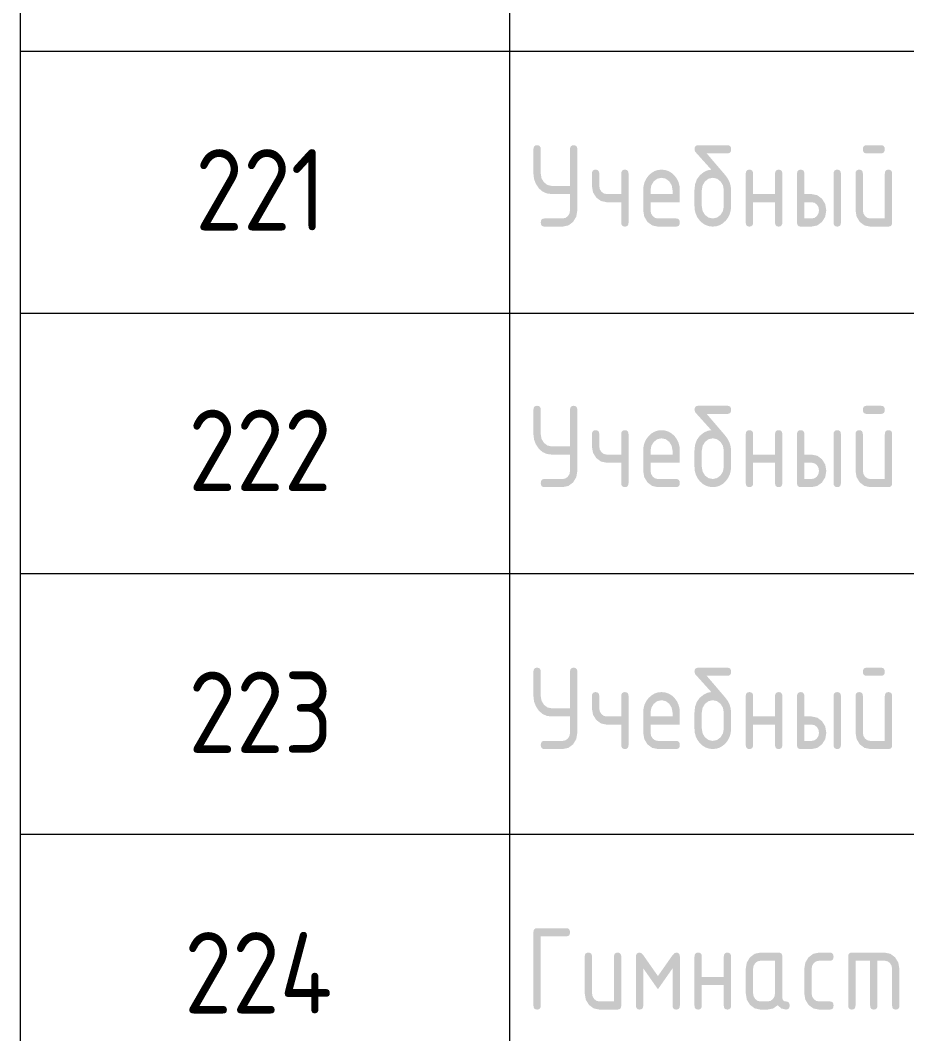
# Model space of a CAD drawing. Header units: millimetres. Extents: x -99936 to 523262, y -63190 to 327013.
# Drawn here: x 165623 to 168345, y -867 to 2246 of the extents above; entities that cross this region are included whole.
import ezdxf

# ---------------------------------------------------------------- set-up
doc = ezdxf.new("R2010")
doc.units = ezdxf.units.MM
doc.layers.add('0_АР', color=8, linetype='Continuous', lineweight=20)
doc.styles.add('PIK', font='isocpeur.ttf', dxfattribs={"width": 0.9, "height": 250})

msp = doc.modelspace()

# ---------------------------------------------------------------- hatches: boundary and pattern name
at = {"layer": '0_АР'}
h = msp.add_hatch(color=7, dxfattribs=at)
h.dxf.hatch_style = 2
h.paths.add_polyline_path([(167311.055, 1712.136), (167254.886, 1712.136), (167239.827, 1714.07), (167226.726, 1719.88), (167215.579, 1729.576), (167206.38, 1743.169), (167200.578, 1758.052), (167198.663, 1774.588), (167198.663, 1849.554), (167199.366, 1855.02), (167201.481, 1858.931), (167205.011, 1861.282), (167209.962, 1862.066), (167214.882, 1861.282), (167218.396, 1858.931), (167220.504, 1855.02), (167221.207, 1849.554), (167221.207, 1774.588), (167223.66, 1760.202), (167231.074, 1748.13), (167241.947, 1739.896), (167254.886, 1737.161), (167311.055, 1737.161), (167311.055, 1849.554), (167311.758, 1855.02), (167313.866, 1858.931), (167317.38, 1861.282), (167322.3, 1862.066), (167327.22, 1861.282), (167330.734, 1858.931), (167332.842, 1855.02), (167333.545, 1849.554), (167333.545, 1662.196), (167330.286, 1642.765), (167320.536, 1626.642), (167306.025, 1615.804), (167288.621, 1612.2), (167232.397, 1612.2), (167227.486, 1612.977), (167223.991, 1615.315), (167221.901, 1619.223), (167221.207, 1624.713), (167221.901, 1630.148), (167223.991, 1634.042), (167227.486, 1636.387), (167232.397, 1637.17), (167288.621, 1637.17), (167297.22, 1638.989), (167304.496, 1644.446), (167309.409, 1652.536), (167311.055, 1662.196)])
h = msp.add_hatch(color=7, dxfattribs=at)
h.paths.add_polyline_path([(167805.722, 1724.648), (167805.722, 1674.653), (167804.69, 1662.157), (167801.601, 1650.627), (167796.466, 1640.058), (167789.295, 1630.446), (167780.644, 1622.456), (167771.14, 1616.755), (167760.778, 1613.338), (167749.553, 1612.2), (167738.319, 1613.338), (167727.938, 1616.755), (167718.415, 1622.456), (167709.755, 1630.446), (167702.561, 1640.058), (167697.428, 1650.627), (167694.353, 1662.157), (167693.329, 1674.653), (167693.329, 1724.648), (167695.149, 1742.209), (167700.612, 1757.273), (167709.723, 1769.847), (167722.488, 1779.935), (167734.146, 1785.296), (167744.978, 1787.101), (167695.589, 1842.002), (167693.329, 1849.388), (167694.032, 1854.927), (167696.147, 1858.89), (167699.677, 1861.271), (167704.629, 1862.066), (167794.697, 1862.066), (167799.585, 1861.282), (167803.083, 1858.931), (167805.185, 1855.02), (167805.887, 1849.554), (167805.185, 1844.096), (167803.083, 1840.204), (167799.585, 1837.872), (167794.697, 1837.096), (167730.811, 1837.096), (167787.366, 1771.005), (167795.397, 1760.018), (167801.133, 1748.633), (167804.574, 1736.845)])
h.paths.add_polyline_path([(167783.287, 1674.653), (167783.287, 1724.648), (167780.807, 1738.994), (167773.365, 1751.107), (167762.451, 1759.368), (167749.553, 1762.131), (167736.613, 1759.368), (167725.74, 1751.107), (167718.326, 1738.994), (167715.873, 1724.648), (167715.873, 1674.653), (167718.313, 1660.142), (167725.63, 1648.029), (167736.496, 1639.871), (167749.553, 1637.17), (167762.451, 1639.906), (167773.365, 1648.14), (167780.807, 1660.259)])
h = msp.add_hatch(color=7, dxfattribs=at)
h.paths.add_polyline_path([(168300.388, 1774.588), (168300.388, 1624.713), (168299.685, 1619.223), (168297.577, 1615.315), (168294.063, 1612.977), (168289.143, 1612.2), (168232.974, 1612.2), (168215.569, 1615.804), (168201.059, 1626.642), (168191.261, 1642.765), (168187.995, 1662.196), (168187.995, 1774.588), (168188.699, 1780.055), (168190.813, 1783.966), (168194.343, 1786.316), (168199.295, 1787.101), (168204.214, 1786.316), (168207.728, 1783.966), (168209.837, 1780.055), (168210.54, 1774.588), (168210.54, 1662.196), (168212.193, 1652.653), (168217.154, 1644.557), (168224.403, 1639.003), (168232.974, 1637.17), (168277.953, 1637.17), (168277.953, 1774.588), (168278.647, 1780.055), (168280.737, 1783.966), (168284.232, 1786.316), (168289.143, 1787.101), (168294.063, 1786.316), (168297.577, 1783.966), (168299.685, 1780.055)])
h.paths.add_polyline_path([(168266.488, 1837.096), (168221.729, 1837.096), (168216.818, 1837.872), (168213.323, 1840.204), (168211.234, 1844.096), (168210.54, 1849.554), (168211.234, 1855.02), (168213.323, 1858.931), (168216.818, 1861.282), (168221.729, 1862.066), (168266.488, 1862.066), (168271.408, 1861.282), (168274.922, 1858.931), (168277.03, 1855.02), (168277.733, 1849.554), (168277.03, 1844.096), (168274.922, 1840.204), (168271.408, 1837.872)])
h = msp.add_hatch(color=7, dxfattribs=at)
h.dxf.hatch_style = 2
h.paths.add_polyline_path([(167490.82, 1774.588), (167490.82, 1624.713), (167490.117, 1619.223), (167488.008, 1615.315), (167484.494, 1612.977), (167479.575, 1612.2), (167474.664, 1612.977), (167471.169, 1615.315), (167469.079, 1619.223), (167468.385, 1624.713), (167468.385, 1687.166), (167423.406, 1687.166), (167406.208, 1690.762), (167391.656, 1701.552), (167381.734, 1717.393), (167378.427, 1736.169), (167378.427, 1774.588), (167379.131, 1780.055), (167381.245, 1783.966), (167384.775, 1786.316), (167389.727, 1787.101), (167394.646, 1786.316), (167398.16, 1783.966), (167400.269, 1780.055), (167400.972, 1774.588), (167400.972, 1737.161), (167402.625, 1727.618), (167407.586, 1719.522), (167414.835, 1713.968), (167423.406, 1712.136), (167468.385, 1712.136), (167468.385, 1774.588), (167469.079, 1780.055), (167471.169, 1783.966), (167474.664, 1786.316), (167479.575, 1787.101), (167484.494, 1786.316), (167488.008, 1783.966), (167490.117, 1780.055)])
h = msp.add_hatch(color=7, dxfattribs=at)
h.paths.add_polyline_path([(167592.102, 1762.131), (167579.162, 1759.368), (167568.289, 1751.107), (167560.875, 1738.994), (167558.422, 1724.648), (167558.422, 1712.136), (167625.836, 1712.136), (167625.836, 1724.648), (167623.356, 1738.994), (167615.914, 1751.107), (167605, 1759.368)])
h.paths.add_polyline_path([(167558.422, 1687.166), (167558.422, 1662.196), (167560.076, 1652.653), (167565.037, 1644.557), (167572.286, 1639.003), (167580.857, 1637.17), (167637.026, 1637.17), (167641.945, 1636.387), (167645.459, 1634.042), (167647.568, 1630.148), (167648.271, 1624.713), (167647.568, 1619.223), (167645.459, 1615.315), (167641.945, 1612.977), (167637.026, 1612.2), (167580.857, 1612.2), (167563.452, 1615.804), (167548.942, 1626.642), (167539.144, 1642.765), (167535.878, 1662.196), (167535.878, 1724.648), (167536.902, 1737.113), (167539.977, 1748.626), (167545.11, 1759.189), (167552.304, 1768.801), (167560.964, 1776.799), (167570.487, 1782.519), (167580.868, 1785.955), (167592.102, 1787.101), (167603.461, 1785.966), (167613.895, 1782.567), (167623.41, 1776.916), (167632.01, 1769.021), (167639.108, 1759.46), (167644.192, 1748.881), (167647.249, 1737.279), (167648.271, 1724.648), (167648.271, 1687.166)])
h = msp.add_hatch(color=7, dxfattribs=at)
h.dxf.hatch_style = 2
h.paths.add_polyline_path([(167873.324, 1687.166), (167873.324, 1624.713), (167872.622, 1619.223), (167870.513, 1615.315), (167866.999, 1612.977), (167862.08, 1612.2), (167857.128, 1612.977), (167853.598, 1615.315), (167851.483, 1619.223), (167850.78, 1624.713), (167850.78, 1774.588), (167851.483, 1780.055), (167853.598, 1783.966), (167857.128, 1786.316), (167862.08, 1787.101), (167866.999, 1786.316), (167870.513, 1783.966), (167872.622, 1780.055), (167873.324, 1774.588), (167873.324, 1712.136), (167940.738, 1712.136), (167940.738, 1774.588), (167941.432, 1780.055), (167943.522, 1783.966), (167947.017, 1786.316), (167951.928, 1787.101), (167956.847, 1786.316), (167960.361, 1783.966), (167962.47, 1780.055), (167963.172, 1774.588), (167963.172, 1624.713), (167962.47, 1619.223), (167960.361, 1615.315), (167956.847, 1612.977), (167951.928, 1612.2), (167947.017, 1612.977), (167943.522, 1615.315), (167941.432, 1619.223), (167940.738, 1624.713), (167940.738, 1687.166)])
h = msp.add_hatch(color=7, dxfattribs=at)
h.paths.add_polyline_path([(168098.189, 1662.196), (168094.923, 1642.765), (168085.125, 1626.642), (168070.614, 1615.804), (168053.21, 1612.2), (168019.53, 1612.2), (168014.579, 1612.977), (168011.049, 1615.315), (168008.934, 1619.223), (168008.231, 1624.713), (168008.231, 1774.588), (168008.934, 1780.055), (168011.049, 1783.966), (168014.579, 1786.316), (168019.53, 1787.101), (168024.45, 1786.316), (168027.964, 1783.966), (168030.072, 1780.055), (168030.775, 1774.588), (168030.775, 1712.136), (168053.21, 1712.136), (168070.614, 1708.505), (168085.125, 1697.639), (168094.923, 1681.55)])
h.paths.add_polyline_path([(168075.699, 1662.196), (168074.059, 1671.918), (168069.195, 1679.945), (168061.967, 1685.354), (168053.21, 1687.166), (168030.775, 1687.166), (168030.775, 1637.17), (168053.21, 1637.17), (168061.857, 1638.989), (168069.14, 1644.446), (168074.053, 1652.536)])
h.paths.add_polyline_path([(168120.623, 1774.588), (168121.326, 1780.055), (168123.435, 1783.966), (168126.949, 1786.316), (168131.868, 1787.101), (168136.788, 1786.316), (168140.302, 1783.966), (168142.41, 1780.055), (168143.113, 1774.588), (168143.113, 1624.713), (168142.41, 1619.223), (168140.302, 1615.315), (168136.788, 1612.977), (168131.868, 1612.2), (168126.949, 1612.977), (168123.435, 1615.315), (168121.326, 1619.223), (168120.623, 1624.713)])
h = msp.add_hatch(color=7, dxfattribs=at)
h.dxf.hatch_style = 2
h.paths.add_polyline_path([(167311.055, 912.034), (167254.886, 912.034), (167239.827, 913.968), (167226.726, 919.779), (167215.579, 929.475), (167206.38, 943.067), (167200.578, 957.95), (167198.663, 974.487), (167198.663, 1049.452), (167199.366, 1054.918), (167201.481, 1058.829), (167205.011, 1061.18), (167209.962, 1061.965), (167214.882, 1061.18), (167218.396, 1058.829), (167220.504, 1054.918), (167221.207, 1049.452), (167221.207, 974.487), (167223.66, 960.1), (167231.074, 948.028), (167241.947, 939.795), (167254.886, 937.059), (167311.055, 937.059), (167311.055, 1049.452), (167311.758, 1054.918), (167313.866, 1058.829), (167317.38, 1061.18), (167322.3, 1061.965), (167327.22, 1061.18), (167330.734, 1058.829), (167332.842, 1054.918), (167333.545, 1049.452), (167333.545, 862.094), (167330.286, 842.664), (167320.536, 826.54), (167306.025, 815.702), (167288.621, 812.099), (167232.397, 812.099), (167227.486, 812.876), (167223.991, 815.213), (167221.901, 819.121), (167221.207, 824.611), (167221.901, 830.046), (167223.991, 833.941), (167227.486, 836.285), (167232.397, 837.069), (167288.621, 837.069), (167297.22, 838.888), (167304.496, 844.345), (167309.409, 852.434), (167311.055, 862.094)])
h = msp.add_hatch(color=7, dxfattribs=at)
h.paths.add_polyline_path([(167805.722, 924.547), (167805.722, 874.551), (167804.69, 862.055), (167801.601, 850.525), (167796.466, 839.957), (167789.295, 830.344), (167780.644, 822.354), (167771.14, 816.653), (167760.778, 813.236), (167749.553, 812.099), (167738.319, 813.236), (167727.938, 816.653), (167718.415, 822.354), (167709.755, 830.344), (167702.561, 839.957), (167697.428, 850.525), (167694.353, 862.055), (167693.329, 874.551), (167693.329, 924.547), (167695.149, 942.107), (167700.612, 957.172), (167709.723, 969.745), (167722.488, 979.833), (167734.146, 985.194), (167744.978, 986.999), (167695.589, 1041.9), (167693.329, 1049.287), (167694.032, 1054.825), (167696.147, 1058.788), (167699.677, 1061.17), (167704.629, 1061.965), (167794.697, 1061.965), (167799.585, 1061.18), (167803.083, 1058.829), (167805.185, 1054.918), (167805.887, 1049.452), (167805.185, 1043.994), (167803.083, 1040.102), (167799.585, 1037.77), (167794.697, 1036.994), (167730.811, 1036.994), (167787.366, 970.904), (167795.397, 959.916), (167801.133, 948.531), (167804.574, 936.743)])
h.paths.add_polyline_path([(167783.287, 874.551), (167783.287, 924.547), (167780.807, 938.892), (167773.365, 951.005), (167762.451, 959.266), (167749.553, 962.029), (167736.613, 959.266), (167725.74, 951.005), (167718.326, 938.892), (167715.873, 924.547), (167715.873, 874.551), (167718.313, 860.041), (167725.63, 847.928), (167736.496, 839.77), (167749.553, 837.069), (167762.451, 839.804), (167773.365, 848.038), (167780.807, 860.158)])
h = msp.add_hatch(color=7, dxfattribs=at)
h.paths.add_polyline_path([(168300.388, 974.487), (168300.388, 824.611), (168299.685, 819.121), (168297.577, 815.213), (168294.063, 812.876), (168289.143, 812.099), (168232.974, 812.099), (168215.569, 815.702), (168201.059, 826.54), (168191.261, 842.664), (168187.995, 862.094), (168187.995, 974.487), (168188.699, 979.953), (168190.813, 983.864), (168194.343, 986.215), (168199.295, 986.999), (168204.214, 986.215), (168207.728, 983.864), (168209.837, 979.953), (168210.54, 974.487), (168210.54, 862.094), (168212.193, 852.551), (168217.154, 844.455), (168224.403, 838.901), (168232.974, 837.069), (168277.953, 837.069), (168277.953, 974.487), (168278.647, 979.953), (168280.737, 983.864), (168284.232, 986.215), (168289.143, 986.999), (168294.063, 986.215), (168297.577, 983.864), (168299.685, 979.953)])
h.paths.add_polyline_path([(168266.488, 1036.994), (168221.729, 1036.994), (168216.818, 1037.77), (168213.323, 1040.102), (168211.234, 1043.994), (168210.54, 1049.452), (168211.234, 1054.918), (168213.323, 1058.829), (168216.818, 1061.18), (168221.729, 1061.965), (168266.488, 1061.965), (168271.408, 1061.18), (168274.922, 1058.829), (168277.03, 1054.918), (168277.733, 1049.452), (168277.03, 1043.994), (168274.922, 1040.102), (168271.408, 1037.77)])
h = msp.add_hatch(color=7, dxfattribs=at)
h.dxf.hatch_style = 2
h.paths.add_polyline_path([(167490.82, 974.487), (167490.82, 824.611), (167490.117, 819.121), (167488.008, 815.213), (167484.494, 812.876), (167479.575, 812.099), (167474.664, 812.876), (167471.169, 815.213), (167469.079, 819.121), (167468.385, 824.611), (167468.385, 887.064), (167423.406, 887.064), (167406.208, 890.661), (167391.656, 901.451), (167381.734, 917.291), (167378.427, 936.067), (167378.427, 974.487), (167379.131, 979.953), (167381.245, 983.864), (167384.775, 986.215), (167389.727, 986.999), (167394.646, 986.215), (167398.16, 983.864), (167400.269, 979.953), (167400.972, 974.487), (167400.972, 937.059), (167402.625, 927.516), (167407.586, 919.42), (167414.835, 913.867), (167423.406, 912.034), (167468.385, 912.034), (167468.385, 974.487), (167469.079, 979.953), (167471.169, 983.864), (167474.664, 986.215), (167479.575, 986.999), (167484.494, 986.215), (167488.008, 983.864), (167490.117, 979.953)])
h = msp.add_hatch(color=7, dxfattribs=at)
h.paths.add_polyline_path([(167592.102, 962.029), (167579.162, 959.266), (167568.289, 951.005), (167560.875, 938.892), (167558.422, 924.547), (167558.422, 912.034), (167625.836, 912.034), (167625.836, 924.547), (167623.356, 938.892), (167615.914, 951.005), (167605, 959.266)])
h.paths.add_polyline_path([(167558.422, 887.064), (167558.422, 862.094), (167560.076, 852.551), (167565.037, 844.455), (167572.286, 838.901), (167580.857, 837.069), (167637.026, 837.069), (167641.945, 836.285), (167645.459, 833.941), (167647.568, 830.046), (167648.271, 824.611), (167647.568, 819.121), (167645.459, 815.213), (167641.945, 812.876), (167637.026, 812.099), (167580.857, 812.099), (167563.452, 815.702), (167548.942, 826.54), (167539.144, 842.664), (167535.878, 862.094), (167535.878, 924.547), (167536.902, 937.011), (167539.977, 948.524), (167545.11, 959.087), (167552.304, 968.699), (167560.964, 976.698), (167570.487, 982.417), (167580.868, 985.853), (167592.102, 986.999), (167603.461, 985.864), (167613.895, 982.465), (167623.41, 976.814), (167632.01, 968.919), (167639.108, 959.358), (167644.192, 948.779), (167647.249, 937.177), (167648.271, 924.547), (167648.271, 887.064)])
h = msp.add_hatch(color=7, dxfattribs=at)
h.dxf.hatch_style = 2
h.paths.add_polyline_path([(167873.324, 887.064), (167873.324, 824.611), (167872.622, 819.121), (167870.513, 815.213), (167866.999, 812.876), (167862.08, 812.099), (167857.128, 812.876), (167853.598, 815.213), (167851.483, 819.121), (167850.78, 824.611), (167850.78, 974.487), (167851.483, 979.953), (167853.598, 983.864), (167857.128, 986.215), (167862.08, 986.999), (167866.999, 986.215), (167870.513, 983.864), (167872.622, 979.953), (167873.324, 974.487), (167873.324, 912.034), (167940.738, 912.034), (167940.738, 974.487), (167941.432, 979.953), (167943.522, 983.864), (167947.017, 986.215), (167951.928, 986.999), (167956.847, 986.215), (167960.361, 983.864), (167962.47, 979.953), (167963.172, 974.487), (167963.172, 824.611), (167962.47, 819.121), (167960.361, 815.213), (167956.847, 812.876), (167951.928, 812.099), (167947.017, 812.876), (167943.522, 815.213), (167941.432, 819.121), (167940.738, 824.611), (167940.738, 887.064)])
h = msp.add_hatch(color=7, dxfattribs=at)
h.paths.add_polyline_path([(168098.189, 862.094), (168094.923, 842.664), (168085.125, 826.54), (168070.614, 815.702), (168053.21, 812.099), (168019.53, 812.099), (168014.579, 812.876), (168011.049, 815.213), (168008.934, 819.121), (168008.231, 824.611), (168008.231, 974.487), (168008.934, 979.953), (168011.049, 983.864), (168014.579, 986.215), (168019.53, 986.999), (168024.45, 986.215), (168027.964, 983.864), (168030.072, 979.953), (168030.775, 974.487), (168030.775, 912.034), (168053.21, 912.034), (168070.614, 908.403), (168085.125, 897.537), (168094.923, 881.448)])
h.paths.add_polyline_path([(168075.699, 862.094), (168074.059, 871.816), (168069.195, 879.843), (168061.967, 885.252), (168053.21, 887.064), (168030.775, 887.064), (168030.775, 837.069), (168053.21, 837.069), (168061.857, 838.888), (168069.14, 844.345), (168074.053, 852.434)])
h.paths.add_polyline_path([(168120.623, 974.487), (168121.326, 979.953), (168123.435, 983.864), (168126.949, 986.215), (168131.868, 986.999), (168136.788, 986.215), (168140.302, 983.864), (168142.41, 979.953), (168143.113, 974.487), (168143.113, 824.611), (168142.41, 819.121), (168140.302, 815.213), (168136.788, 812.876), (168131.868, 812.099), (168126.949, 812.876), (168123.435, 815.213), (168121.326, 819.121), (168120.623, 824.611)])
h = msp.add_hatch(color=7, dxfattribs=at)
h.dxf.hatch_style = 2
h.paths.add_polyline_path([(167311.055, 107.699), (167254.886, 107.699), (167239.827, 109.633), (167226.726, 115.443), (167215.579, 125.14), (167206.38, 138.732), (167200.578, 153.615), (167198.663, 170.152), (167198.663, 245.117), (167199.366, 250.583), (167201.481, 254.494), (167205.011, 256.845), (167209.962, 257.629), (167214.882, 256.845), (167218.396, 254.494), (167220.504, 250.583), (167221.207, 245.117), (167221.207, 170.152), (167223.66, 155.765), (167231.074, 143.693), (167241.947, 135.459), (167254.886, 132.724), (167311.055, 132.724), (167311.055, 245.117), (167311.758, 250.583), (167313.866, 254.494), (167317.38, 256.845), (167322.3, 257.629), (167327.22, 256.845), (167330.734, 254.494), (167332.842, 250.583), (167333.545, 245.117), (167333.545, 57.759), (167330.286, 38.328), (167320.536, 22.205), (167306.025, 11.367), (167288.621, 7.764), (167232.397, 7.764), (167227.486, 8.54), (167223.991, 10.878), (167221.901, 14.786), (167221.207, 20.276), (167221.901, 25.711), (167223.991, 29.605), (167227.486, 31.95), (167232.397, 32.734), (167288.621, 32.734), (167297.22, 34.553), (167304.496, 40.01), (167309.409, 48.099), (167311.055, 57.759)])
h = msp.add_hatch(color=7, dxfattribs=at)
h.paths.add_polyline_path([(167805.722, 120.211), (167805.722, 70.216), (167804.69, 57.72), (167801.601, 46.19), (167796.466, 35.621), (167789.295, 26.009), (167780.644, 18.019), (167771.14, 12.318), (167760.778, 8.901), (167749.553, 7.764), (167738.319, 8.901), (167727.938, 12.318), (167718.415, 18.019), (167709.755, 26.009), (167702.561, 35.621), (167697.428, 46.19), (167694.353, 57.72), (167693.329, 70.216), (167693.329, 120.211), (167695.149, 137.772), (167700.612, 152.837), (167709.723, 165.41), (167722.488, 175.498), (167734.146, 180.859), (167744.978, 182.664), (167695.589, 237.565), (167693.329, 244.951), (167694.032, 250.49), (167696.147, 254.453), (167699.677, 256.834), (167704.629, 257.629), (167794.697, 257.629), (167799.585, 256.845), (167803.083, 254.494), (167805.185, 250.583), (167805.887, 245.117), (167805.185, 239.659), (167803.083, 235.767), (167799.585, 233.435), (167794.697, 232.659), (167730.811, 232.659), (167787.366, 166.569), (167795.397, 155.581), (167801.133, 144.196), (167804.574, 132.408)])
h.paths.add_polyline_path([(167783.287, 70.216), (167783.287, 120.211), (167780.807, 134.557), (167773.365, 146.67), (167762.451, 154.931), (167749.553, 157.694), (167736.613, 154.931), (167725.74, 146.67), (167718.326, 134.557), (167715.873, 120.211), (167715.873, 70.216), (167718.313, 55.706), (167725.63, 43.593), (167736.496, 35.435), (167749.553, 32.734), (167762.451, 35.469), (167773.365, 43.703), (167780.807, 55.823)])
h = msp.add_hatch(color=7, dxfattribs=at)
h.paths.add_polyline_path([(168300.388, 170.152), (168300.388, 20.276), (168299.685, 14.786), (168297.577, 10.878), (168294.063, 8.54), (168289.143, 7.764), (168232.974, 7.764), (168215.569, 11.367), (168201.059, 22.205), (168191.261, 38.328), (168187.995, 57.759), (168187.995, 170.152), (168188.699, 175.618), (168190.813, 179.529), (168194.343, 181.88), (168199.295, 182.664), (168204.214, 181.88), (168207.728, 179.529), (168209.837, 175.618), (168210.54, 170.152), (168210.54, 57.759), (168212.193, 48.216), (168217.154, 40.12), (168224.403, 34.566), (168232.974, 32.734), (168277.953, 32.734), (168277.953, 170.152), (168278.647, 175.618), (168280.737, 179.529), (168284.232, 181.88), (168289.143, 182.664), (168294.063, 181.88), (168297.577, 179.529), (168299.685, 175.618)])
h.paths.add_polyline_path([(168266.488, 232.659), (168221.729, 232.659), (168216.818, 233.435), (168213.323, 235.767), (168211.234, 239.659), (168210.54, 245.117), (168211.234, 250.583), (168213.323, 254.494), (168216.818, 256.845), (168221.729, 257.629), (168266.488, 257.629), (168271.408, 256.845), (168274.922, 254.494), (168277.03, 250.583), (168277.733, 245.117), (168277.03, 239.659), (168274.922, 235.767), (168271.408, 233.435)])
h = msp.add_hatch(color=7, dxfattribs=at)
h.dxf.hatch_style = 2
h.paths.add_polyline_path([(167490.82, 170.152), (167490.82, 20.276), (167490.117, 14.786), (167488.008, 10.878), (167484.494, 8.54), (167479.575, 7.764), (167474.664, 8.54), (167471.169, 10.878), (167469.079, 14.786), (167468.385, 20.276), (167468.385, 82.729), (167423.406, 82.729), (167406.208, 86.326), (167391.656, 97.116), (167381.734, 112.956), (167378.427, 131.732), (167378.427, 170.152), (167379.131, 175.618), (167381.245, 179.529), (167384.775, 181.88), (167389.727, 182.664), (167394.646, 181.88), (167398.16, 179.529), (167400.269, 175.618), (167400.972, 170.152), (167400.972, 132.724), (167402.625, 123.181), (167407.586, 115.085), (167414.835, 109.532), (167423.406, 107.699), (167468.385, 107.699), (167468.385, 170.152), (167469.079, 175.618), (167471.169, 179.529), (167474.664, 181.88), (167479.575, 182.664), (167484.494, 181.88), (167488.008, 179.529), (167490.117, 175.618)])
h = msp.add_hatch(color=7, dxfattribs=at)
h.paths.add_polyline_path([(167592.102, 157.694), (167579.162, 154.931), (167568.289, 146.67), (167560.875, 134.557), (167558.422, 120.211), (167558.422, 107.699), (167625.836, 107.699), (167625.836, 120.211), (167623.356, 134.557), (167615.914, 146.67), (167605, 154.931)])
h.paths.add_polyline_path([(167558.422, 82.729), (167558.422, 57.759), (167560.076, 48.216), (167565.037, 40.12), (167572.286, 34.566), (167580.857, 32.734), (167637.026, 32.734), (167641.945, 31.95), (167645.459, 29.605), (167647.568, 25.711), (167648.271, 20.276), (167647.568, 14.786), (167645.459, 10.878), (167641.945, 8.54), (167637.026, 7.764), (167580.857, 7.764), (167563.452, 11.367), (167548.942, 22.205), (167539.144, 38.328), (167535.878, 57.759), (167535.878, 120.211), (167536.902, 132.676), (167539.977, 144.189), (167545.11, 154.752), (167552.304, 164.364), (167560.964, 172.362), (167570.487, 178.082), (167580.868, 181.518), (167592.102, 182.664), (167603.461, 181.529), (167613.895, 178.13), (167623.41, 172.479), (167632.01, 164.584), (167639.108, 155.023), (167644.192, 144.444), (167647.249, 132.842), (167648.271, 120.211), (167648.271, 82.729)])
h = msp.add_hatch(color=7, dxfattribs=at)
h.dxf.hatch_style = 2
h.paths.add_polyline_path([(167873.324, 82.729), (167873.324, 20.276), (167872.622, 14.786), (167870.513, 10.878), (167866.999, 8.54), (167862.08, 7.764), (167857.128, 8.54), (167853.598, 10.878), (167851.483, 14.786), (167850.78, 20.276), (167850.78, 170.152), (167851.483, 175.618), (167853.598, 179.529), (167857.128, 181.88), (167862.08, 182.664), (167866.999, 181.88), (167870.513, 179.529), (167872.622, 175.618), (167873.324, 170.152), (167873.324, 107.699), (167940.738, 107.699), (167940.738, 170.152), (167941.432, 175.618), (167943.522, 179.529), (167947.017, 181.88), (167951.928, 182.664), (167956.847, 181.88), (167960.361, 179.529), (167962.47, 175.618), (167963.172, 170.152), (167963.172, 20.276), (167962.47, 14.786), (167960.361, 10.878), (167956.847, 8.54), (167951.928, 7.764), (167947.017, 8.54), (167943.522, 10.878), (167941.432, 14.786), (167940.738, 20.276), (167940.738, 82.729)])
h = msp.add_hatch(color=7, dxfattribs=at)
h.paths.add_polyline_path([(168098.189, 57.759), (168094.923, 38.328), (168085.125, 22.205), (168070.614, 11.367), (168053.21, 7.764), (168019.53, 7.764), (168014.579, 8.54), (168011.049, 10.878), (168008.934, 14.786), (168008.231, 20.276), (168008.231, 170.152), (168008.934, 175.618), (168011.049, 179.529), (168014.579, 181.88), (168019.53, 182.664), (168024.45, 181.88), (168027.964, 179.529), (168030.072, 175.618), (168030.775, 170.152), (168030.775, 107.699), (168053.21, 107.699), (168070.614, 104.068), (168085.125, 93.202), (168094.923, 77.113)])
h.paths.add_polyline_path([(168075.699, 57.759), (168074.059, 67.481), (168069.195, 75.508), (168061.967, 80.917), (168053.21, 82.729), (168030.775, 82.729), (168030.775, 32.734), (168053.21, 32.734), (168061.857, 34.553), (168069.14, 40.01), (168074.053, 48.099)])
h.paths.add_polyline_path([(168120.623, 170.152), (168121.326, 175.618), (168123.435, 179.529), (168126.949, 181.88), (168131.868, 182.664), (168136.788, 181.88), (168140.302, 179.529), (168142.41, 175.618), (168143.113, 170.152), (168143.113, 20.276), (168142.41, 14.786), (168140.302, 10.878), (168136.788, 8.54), (168131.868, 7.764), (168126.949, 8.54), (168123.435, 10.878), (168121.326, 14.786), (168120.623, 20.276)])
h = msp.add_hatch(color=7, dxfattribs=at)
h.dxf.hatch_style = 2
h.paths.add_polyline_path([(167221.207, -567.442), (167221.207, -779.826), (167220.504, -785.315), (167218.396, -789.224), (167214.882, -791.561), (167209.962, -792.338), (167205.011, -791.561), (167201.481, -789.224), (167199.366, -785.315), (167198.663, -779.826), (167198.663, -554.985), (167199.366, -549.518), (167201.481, -545.607), (167205.011, -543.257), (167209.962, -542.472), (167299.811, -542.472), (167304.73, -543.257), (167308.244, -545.607), (167310.352, -549.518), (167311.055, -554.985), (167310.352, -560.443), (167308.244, -564.335), (167304.73, -566.666), (167299.811, -567.442)])
h = msp.add_hatch(color=7, dxfattribs=at)
h.dxf.hatch_style = 2
h.paths.add_polyline_path([(167468.506, -629.95), (167468.506, -779.826), (167467.803, -785.315), (167465.695, -789.224), (167462.181, -791.561), (167457.261, -792.338), (167401.093, -792.338), (167383.688, -788.735), (167369.177, -777.896), (167359.379, -761.773), (167356.113, -742.343), (167356.113, -629.95), (167356.817, -624.484), (167358.932, -620.573), (167362.462, -618.222), (167367.413, -617.438), (167372.333, -618.222), (167375.847, -620.573), (167377.955, -624.484), (167378.658, -629.95), (167378.658, -742.343), (167380.312, -751.886), (167385.273, -759.982), (167392.521, -765.535), (167401.093, -767.368), (167446.072, -767.368), (167446.072, -629.95), (167446.766, -624.484), (167448.855, -620.573), (167452.35, -618.222), (167457.261, -617.438), (167462.181, -618.222), (167465.695, -620.573), (167467.803, -624.484)])
h = msp.add_hatch(color=7, dxfattribs=at)
h.dxf.hatch_style = 2
h.paths.add_polyline_path([(167581.033, -729.885), (167536.109, -665.889), (167536.109, -779.826), (167535.406, -785.315), (167533.298, -789.224), (167529.784, -791.561), (167524.864, -792.338), (167519.913, -791.561), (167516.382, -789.224), (167514.268, -785.315), (167513.564, -779.826), (167513.564, -629.95), (167514.268, -624.484), (167516.382, -620.573), (167519.913, -618.222), (167524.864, -617.438), (167530.445, -619.422), (167536.109, -625.375), (167581.033, -689.371), (167625.957, -625.375), (167631.58, -619.422), (167637.202, -617.438), (167642.122, -618.222), (167645.636, -620.573), (167647.744, -624.484), (167648.447, -629.95), (167648.447, -779.826), (167647.744, -785.315), (167645.636, -789.224), (167642.122, -791.561), (167637.202, -792.338), (167632.282, -791.561), (167628.768, -789.224), (167626.66, -785.315), (167625.957, -779.826), (167625.957, -665.889)])
h = msp.add_hatch(color=7, dxfattribs=at)
h.dxf.hatch_style = 2
h.paths.add_polyline_path([(167715.873, -717.373), (167715.873, -779.826), (167715.171, -785.315), (167713.062, -789.224), (167709.548, -791.561), (167704.629, -792.338), (167699.677, -791.561), (167696.147, -789.224), (167694.032, -785.315), (167693.329, -779.826), (167693.329, -629.95), (167694.032, -624.484), (167696.147, -620.573), (167699.677, -618.222), (167704.629, -617.438), (167709.548, -618.222), (167713.062, -620.573), (167715.171, -624.484), (167715.873, -629.95), (167715.873, -692.403), (167783.287, -692.403), (167783.287, -629.95), (167783.981, -624.484), (167786.071, -620.573), (167789.566, -618.222), (167794.477, -617.438), (167799.396, -618.222), (167802.91, -620.573), (167805.019, -624.484), (167805.722, -629.95), (167805.722, -779.826), (167805.019, -785.315), (167802.91, -789.224), (167799.396, -791.561), (167794.477, -792.338), (167789.566, -791.561), (167786.071, -789.224), (167783.981, -785.315), (167783.287, -779.826), (167783.287, -717.373)])
h = msp.add_hatch(color=7, dxfattribs=at)
h.paths.add_polyline_path([(167985.662, -779.826), (167984.959, -785.315), (167982.851, -789.224), (167979.337, -791.561), (167974.417, -792.338), (167960.148, -789.031), (167948.731, -779.109), (167934.874, -789.031), (167918.248, -792.338), (167895.759, -792.338), (167878.354, -788.735), (167863.843, -777.896), (167854.046, -761.773), (167850.78, -742.343), (167850.78, -667.378), (167854.046, -648.023), (167863.843, -631.935), (167878.354, -621.069), (167895.759, -617.438), (167951.928, -617.438), (167956.847, -618.222), (167960.361, -620.573), (167962.47, -624.484), (167963.172, -629.95), (167963.172, -754.856), (167963.875, -760.345), (167965.984, -764.254), (167969.498, -766.591), (167974.417, -767.368), (167979.337, -768.152), (167982.851, -770.496), (167984.959, -774.391)])
h.paths.add_polyline_path([(167940.738, -642.408), (167895.759, -642.408), (167887.07, -644.254), (167879.829, -649.739), (167874.944, -657.793), (167873.324, -667.378), (167873.324, -742.343), (167874.978, -751.886), (167879.939, -759.982), (167887.187, -765.535), (167895.759, -767.368), (167918.248, -767.368), (167926.896, -765.549), (167934.179, -760.092), (167939.091, -752.003), (167940.738, -742.343)])
h = msp.add_hatch(color=7, dxfattribs=at)
h.dxf.hatch_style = 2
h.paths.add_polyline_path([(168053.089, -667.378), (168053.089, -742.343), (168054.742, -751.886), (168059.703, -759.982), (168066.952, -765.535), (168075.523, -767.368), (168109.258, -767.368), (168114.177, -768.152), (168117.691, -770.496), (168119.8, -774.391), (168120.502, -779.826), (168119.8, -785.315), (168117.691, -789.224), (168114.177, -791.561), (168109.258, -792.338), (168075.523, -792.338), (168058.119, -788.735), (168043.608, -777.896), (168033.81, -761.773), (168030.544, -742.343), (168030.544, -667.378), (168033.81, -648.023), (168043.608, -631.935), (168058.119, -621.069), (168075.523, -617.438), (168109.258, -617.438), (168114.177, -618.222), (168117.691, -620.573), (168119.8, -624.484), (168120.502, -629.95), (168119.8, -635.408), (168117.691, -639.3), (168114.177, -641.632), (168109.258, -642.408), (168075.523, -642.408), (168066.835, -644.254), (168059.593, -649.739), (168054.708, -657.793)])
h = msp.add_hatch(color=7, dxfattribs=at)
h.dxf.hatch_style = 2
h.paths.add_polyline_path([(168176.667, -617.438), (168277.76, -617.438), (168295.068, -621.103), (168309.565, -632.045), (168319.391, -648.161), (168322.684, -667.378), (168322.684, -779.826), (168321.982, -785.315), (168319.88, -789.224), (168316.382, -791.561), (168311.494, -792.338), (168306.575, -791.561), (168303.061, -789.224), (168300.952, -785.315), (168300.25, -779.826), (168300.25, -667.378), (168298.61, -657.656), (168293.745, -649.629), (168286.517, -644.22), (168277.76, -642.408), (168255.326, -642.408), (168255.326, -779.826), (168254.623, -785.315), (168252.514, -789.224), (168249, -791.561), (168244.081, -792.338), (168239.161, -791.561), (168235.647, -789.224), (168233.539, -785.315), (168232.836, -779.826), (168232.836, -642.408), (168187.912, -642.408), (168187.912, -779.826), (168187.209, -785.315), (168185.101, -789.224), (168181.587, -791.561), (168176.667, -792.338), (168171.716, -791.561), (168168.185, -789.224), (168166.071, -785.315), (168165.367, -779.826), (168165.367, -629.95), (168166.071, -624.484), (168168.185, -620.573), (168171.716, -618.222)])

# ---------------------------------------------------------------- linework, layer by layer
at = {"layer": '0_АР', "color": 7, "lineweight": 0}
for points in [[(165622.591, 20315.107), (165622.591, -3963.112)], [(167125.428, 8690.349), (167125.428, 7763.247), (167125.428, 6958.912), (167125.428, 6158.81), (167125.428, 5358.708), (167125.428, 4554.373), (167125.428, 3754.272), (167125.428, 2949.937), (167125.428, 2149.835), (167125.428, 1345.5), (167125.428, 545.398), (167125.428, -254.704), (167125.428, -1059.039), (167125.428, -1859.14), (167125.428, -2663.476), (167125.428, -3463.577), (167125.428, -3963.112)], [(177124.583, 2149.835), (175126.445, 2149.835), (167125.428, 2149.835), (165622.591, 2149.835)], [(177124.583, 1345.5), (175126.445, 1345.5), (167125.428, 1345.5), (165622.591, 1345.5)], [(177124.583, 545.398), (175126.445, 545.398), (167125.428, 545.398), (165622.591, 545.398)], [(177124.583, -254.704), (175126.445, -254.704), (167125.428, -254.704), (165622.591, -254.704)]]:
    msp.add_lwpolyline(points, dxfattribs=at)

# ---------------------------------------------------------------- texts
at = {"layer": '0_АР', "color": 7, "char_height": 250, "attachment_point": 1, "style": 'PIK'}
for s, insert in [('{\\fGOSTCommon|b0|i0|c0;221}', (166160.226, 1850.079)), ('{\\fGOSTCommon|b0|i0|c0;222}', (166139.059, 1049.976)), ('{\\fGOSTCommon|b0|i0|c0;223}', (166139.059, 245.643)), ('{\\fGOSTCommon|b0|i0|c0;224}', (166126.359, -554.46))]:
    msp.add_mtext(s, dxfattribs=dict(at, insert=insert))

doc.saveas('drawing.dxf')
